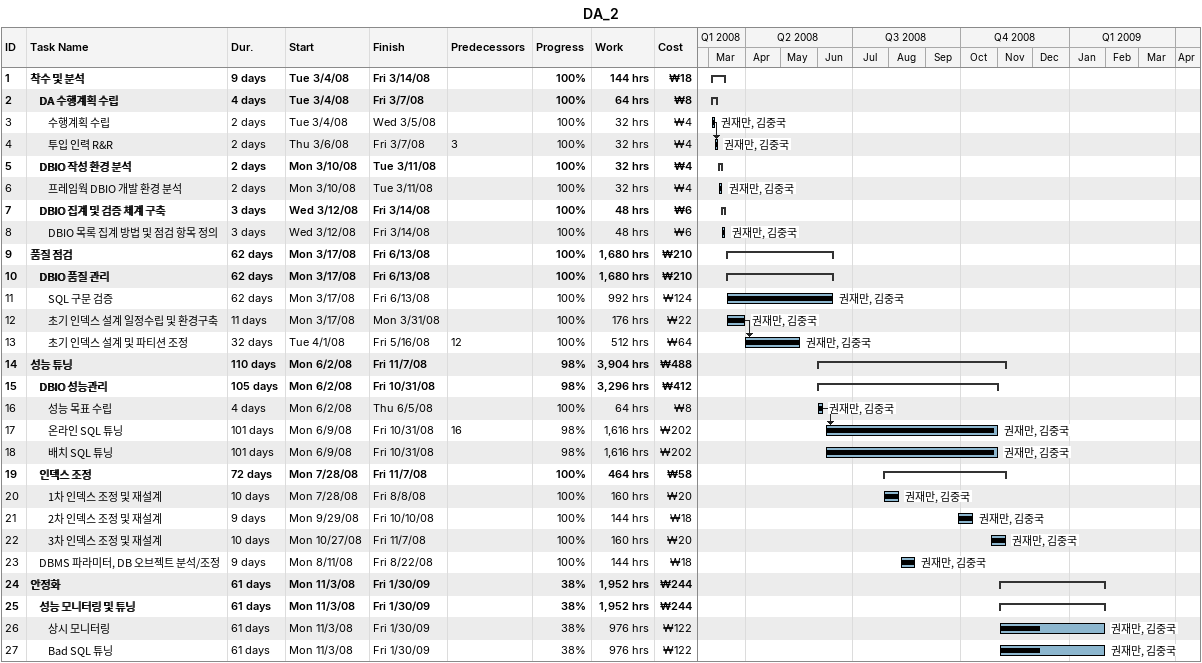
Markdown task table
DA_2

| ID | Level | Task | Duration | Start | Finish | Predecessors | Resources | % complete | Work (h) | Cost (₩) |
|---|---|---|---|---|---|---|---|---|---|---|
| 1 | 1 | **착수 및 분석** | 9d | 2008-03-04 | 2008-03-14 |  |  | 100 | 144 | 18 |
| 2 | 2 | **DA 수행계획 수립** | 4d | 2008-03-04 | 2008-03-07 |  |  | 100 | 64 | 8 |
| 3 | 3 | 수행계획 수립 | 2d | 2008-03-04 | 2008-03-05 |  | 권재만, 김중국 | 100 | 32 | 4 |
| 4 | 3 | 투입 인력 R&R | 2d | 2008-03-06 | 2008-03-07 | 3 | 권재만, 김중국 | 100 | 32 | 4 |
| 5 | 2 | **DBIO 작성 환경 분석** | 2d | 2008-03-10 | 2008-03-11 |  |  | 100 | 32 | 4 |
| 6 | 3 | 프레임웍 DBIO 개발 환경 분석 | 2d | 2008-03-10 | 2008-03-11 |  | 권재만, 김중국 | 100 | 32 | 4 |
| 7 | 2 | **DBIO 집계 및 검증 체계 구축** | 3d | 2008-03-12 | 2008-03-14 |  |  | 100 | 48 | 6 |
| 8 | 3 | DBIO 목록 집계 방법 및 점검 항목 정의 | 3d | 2008-03-12 | 2008-03-14 |  | 권재만, 김중국 | 100 | 48 | 6 |
| 9 | 1 | **품질 점검** | 62d | 2008-03-17 | 2008-06-13 |  |  | 100 | 1680 | 210 |
| 10 | 2 | **DBIO 품질 관리** | 62d | 2008-03-17 | 2008-06-13 |  |  | 100 | 1680 | 210 |
| 11 | 3 | SQL 구문 검증 | 62d | 2008-03-17 | 2008-06-13 |  | 권재만, 김중국 | 100 | 992 | 124 |
| 12 | 3 | 초기 인덱스 설계 일정수립 및 환경구축 | 11d | 2008-03-17 | 2008-03-31 |  | 권재만, 김중국 | 100 | 176 | 22 |
| 13 | 3 | 초기 인덱스 설계 및 파티션 조정 | 32d | 2008-04-01 | 2008-05-16 | 12 | 권재만, 김중국 | 100 | 512 | 64 |
| 14 | 1 | **성능 튜닝** | 110d | 2008-06-02 | 2008-11-07 |  |  | 98 | 3904 | 488 |
| 15 | 2 | **DBIO 성능관리** | 105d | 2008-06-02 | 2008-10-31 |  |  | 98 | 3296 | 412 |
| 16 | 3 | 성능 목표 수립 | 4d | 2008-06-02 | 2008-06-05 |  | 권재만, 김중국 | 100 | 64 | 8 |
| 17 | 3 | 온라인 SQL 튜닝 | 101d | 2008-06-09 | 2008-10-31 | 16 | 권재만, 김중국 | 98 | 1616 | 202 |
| 18 | 3 | 배치 SQL 튜닝 | 101d | 2008-06-09 | 2008-10-31 |  | 권재만, 김중국 | 98 | 1616 | 202 |
| 19 | 2 | **인덱스 조정** | 72d | 2008-07-28 | 2008-11-07 |  |  | 100 | 464 | 58 |
| 20 | 3 | 1차 인덱스 조정 및 재설계 | 10d | 2008-07-28 | 2008-08-08 |  | 권재만, 김중국 | 100 | 160 | 20 |
| 21 | 3 | 2차 인덱스 조정 및 재설계 | 9d | 2008-09-29 | 2008-10-10 |  | 권재만, 김중국 | 100 | 144 | 18 |
| 22 | 3 | 3차 인덱스 조정 및 재설계 | 10d | 2008-10-27 | 2008-11-07 |  | 권재만, 김중국 | 100 | 160 | 20 |
| 23 | 2 | DBMS 파라미터, DB 오브젝트 분석/조정 | 9d | 2008-08-11 | 2008-08-22 |  | 권재만, 김중국 | 100 | 144 | 18 |
| 24 | 1 | **안정화** | 61d | 2008-11-03 | 2009-01-30 |  |  | 38 | 1952 | 244 |
| 25 | 2 | **성능 모니터링 및 튜닝** | 61d | 2008-11-03 | 2009-01-30 |  |  | 38 | 1952 | 244 |
| 26 | 3 | 상시 모니터링 | 61d | 2008-11-03 | 2009-01-30 |  | 권재만, 김중국 | 38 | 976 | 122 |
| 27 | 3 | Bad SQL 튜닝 | 61d | 2008-11-03 | 2009-01-30 |  | 권재만, 김중국 | 38 | 976 | 122 |
